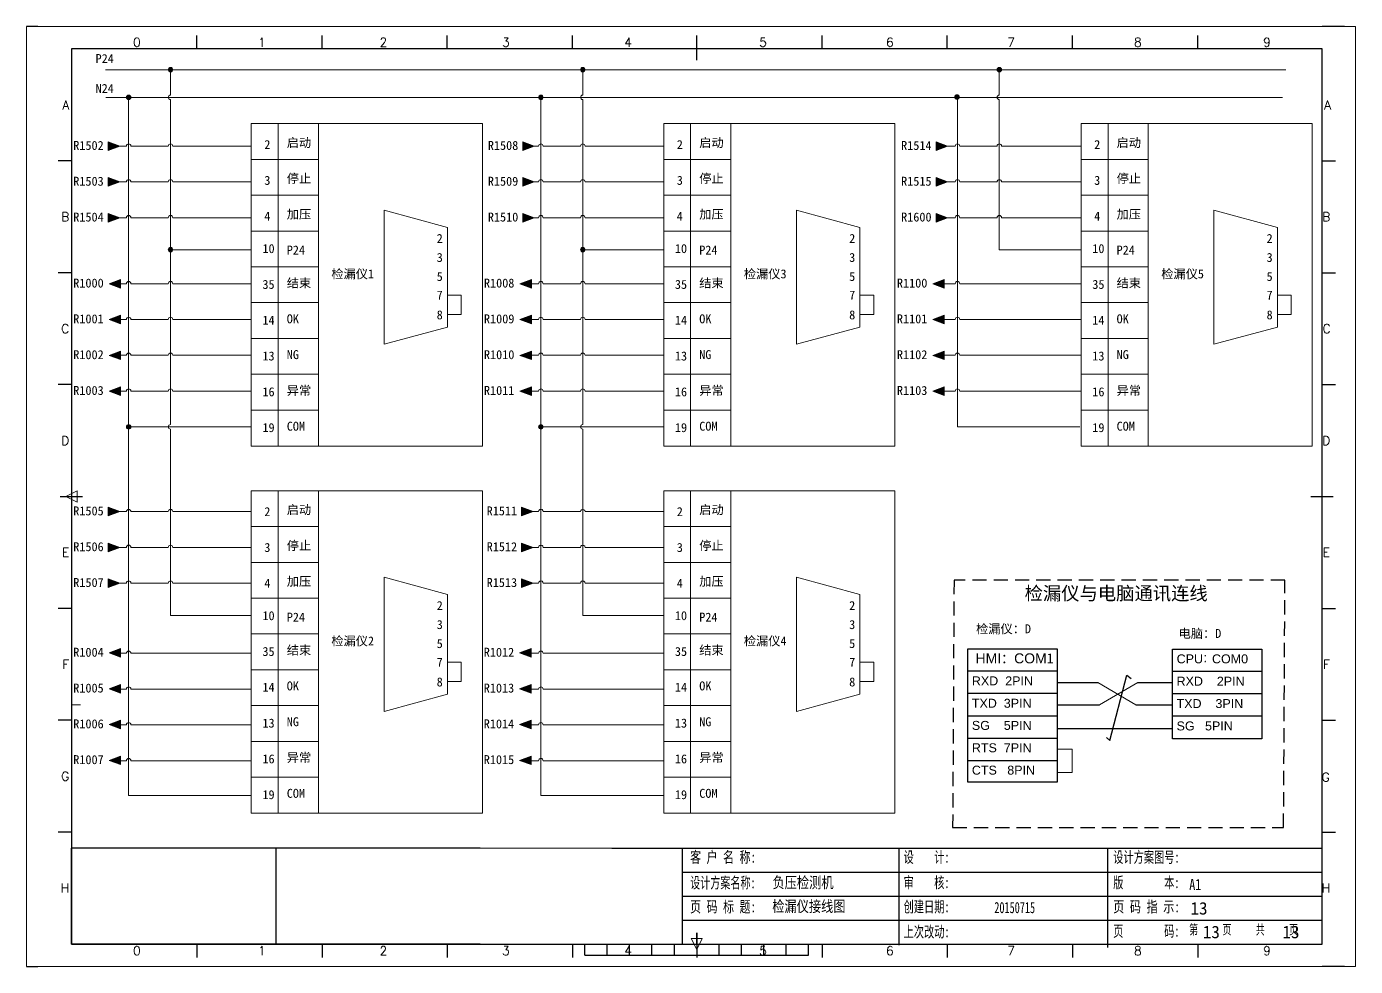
# Model space of a CAD drawing. Extents: x 2511 to 8703, y -745 to 3310.
# Drawn here: x 2801.3 to 3098.3, y -243 to -33 of the extents above; entities that cross this region are included whole.
import ezdxf
from ezdxf.enums import TextEntityAlignment as Align

# ---------------------------------------------------------------- set-up
doc = ezdxf.new("R2010")
doc.units = 0
doc.header["$MEASUREMENT"] = 0
doc.linetypes.add('HIDDEN2', pattern=[4.7625, 3.175, -1.5875])
doc.layers.add('AE_BOR', color=1, linetype='Continuous')
doc.layers.add('MISC', color=2, linetype='Continuous')
doc.styles.add('Standard0.67', font='', dxfattribs={"width": 0.67})
doc.styles.add('Standard_0.8', font='', dxfattribs={"width": 0.8})
doc.styles.add('WD', font='romans.shx', dxfattribs={"bigfont": 'gbcbig.shx'})
doc.styles.add('样式 0', font='')
doc.styles.get('Standard0.67').set_extended_font_data('FangSong_GB2312')
doc.styles.get('Standard_0.8').set_extended_font_data('FangSong_GB2312')
doc.styles.get('样式 0').set_extended_font_data('KaiTi_GB2312')

# ---------------------------------------------------------------- blocks, each defined once
blk = doc.blocks.new('gb_a2_a')
for p, q in [((584, 410), (25, 410)), ((25, 410), (25, 10)), ((584, 10), (584, 410)), ((25, 10), (584, 10))]:
    blk.add_line(p, q)
at = {"lineweight": 9, "ltscale": 0.1}
blk.add_line((25, 116.86), (29, 116.86), dxfattribs=at)
at = {"layer": 'AE_BOR', "lineweight": 30}
for p, q in [((10, 420), (4.93, 420)), ((594, 420), (584, 420)), ((4.93, 0), (10, 0)), ((594, 0), (584, 0))]:
    blk.add_line(p, q, dxfattribs=at)
at = {"layer": 'AE_BOR', "color": 1, "lineweight": 15}
for p, q in [((4.93, 420), (598.93, 420)), ((4.93, 0), (4.93, 420)), ((598.93, 420), (598.93, 0)), ((22.5, 210), (27.5, 212.5)), ((27.5, 207.5), (22.5, 210)), ((27.5, 212.5), (27.5, 207.5)), ((304.5, 7.5), (302, 12.5)), ((302, 12.5), (307, 12.5)), ((307, 12.5), (304.5, 7.5)), ((598.93, 0), (4.93, 0))]:
    blk.add_line(p, q, dxfattribs=at)
at = {"layer": 'AE_BOR'}
for p, q in [((81, 410), (81, 416)), ((137, 410), (137, 416)), ((193, 410), (193, 416)), ((249, 410), (249, 416)), ((304.5, 410), (304.5, 416)), ((360.5, 410), (360.5, 416)), ((416.5, 410), (416.5, 416)), ((472.5, 410), (472.5, 416)), ((528.5, 410), (528.5, 416)), ((25, 360), (19, 360)), ((584, 360), (590, 360)), ((25, 310), (19, 310)), ((584, 310), (590, 310)), ((25, 260), (19, 260)), ((584, 260), (590, 260)), ((25, 160), (19, 160)), ((584, 160), (590, 160)), ((25, 110), (19, 110)), ((584, 110), (590, 110)), ((25, 60), (19, 60)), ((584, 60), (590, 60)), ((81, 10), (81, 4)), ((137, 10), (137, 4)), ((193, 10), (193, 4)), ((249, 10), (249, 4)), ((304.5, 10), (304.5, 4)), ((360.5, 10), (360.5, 4)), ((416.5, 10), (416.5, 4)), ((472.5, 10), (472.5, 4)), ((528.5, 10), (528.5, 4))]:
    blk.add_line(p, q, dxfattribs=at)
at = {"layer": 'AE_BOR', "color": 2, "lineweight": 30}
for p, q in [((304.5, 405), (304.5, 415)), ((20, 210), (30, 210)), ((579, 210), (589, 210)), ((304.5, 10), (304.5, 15)), ((304.5, 15), (304.5, 5)), ((254.5, 5), (254.5, 10)), ((264.5, 5), (264.5, 10)), ((274.5, 5), (274.5, 10)), ((284.5, 5), (284.5, 10)), ((294.5, 5), (294.5, 10)), ((304.5, 10), (304.5, 5)), ((314.5, 5), (314.5, 10)), ((324.5, 5), (324.5, 10)), ((334.5, 5), (334.5, 10)), ((344.5, 5), (344.5, 10)), ((354.5, 5), (354.5, 10)), ((254.5, 5), (354.5, 5))]:
    blk.add_line(p, q, dxfattribs=at)
at = {"layer": 'AE_BOR', "style": 'WD'}
for s, p in [('0', (54.27, 411)), ('1', (110.12, 411)), ('2', (164.42, 411)), ('3', (219.22, 411)), ('4', (273.82, 411)), ('5', (334.12, 411)), ('6', (390.81, 411)), ('7', (445.01, 411)), ('8', (501.67, 411)), ('9', (559.4, 411)), ('0', (54.27, 5)), ('1', (110.12, 5)), ('2', (164.42, 5)), ('3', (219.22, 5)), ('4', (273.82, 5)), ('5', (334.12, 5)), ('6', (390.81, 5)), ('7', (445.01, 5)), ('8', (501.67, 5)), ('9', (559.4, 5))]:
    blk.add_text(s, height=4, dxfattribs=at).set_placement(p, align=Align.CENTER)
for s, p in [('A', (24, 385)), ('A', (588.05, 385)), ('B', (24, 335)), ('B', (587.67, 335)), ('C', (24, 285)), ('C', (587.86, 285)), ('D', (24, 235)), ('D', (587.67, 235)), ('E', (24, 185)), ('E', (587.48, 185)), ('F', (24, 135)), ('F', (587.48, 135)), ('F', (587.48, 135)), ('G', (24, 85)), ('G', (587.48, 84.56)), ('H', (24, 35)), ('H', (587.67, 35))]:
    blk.add_text(s, height=4, dxfattribs=at).set_placement(p, align=Align.MIDDLE_RIGHT)

msp = doc.modelspace()

# ---------------------------------------------------------------- hatches: boundary and pattern name
at = {"lineweight": 0}
h = msp.add_hatch(color=256, dxfattribs=at)
edge = h.paths.add_edge_path()
edge.add_arc((2833.5, -42.62), 0.5, 0, 360)
h = msp.add_hatch(color=256, dxfattribs=at)
edge = h.paths.add_edge_path()
edge.add_arc((2925.63, -42.62), 0.5, 0, 360)
h = msp.add_hatch(color=256, dxfattribs=at)
edge = h.paths.add_edge_path()
edge.add_arc((3018.73, -42.62), 0.5, 0, 360)
h = msp.add_hatch(color=256, dxfattribs=at)
edge = h.paths.add_edge_path()
edge.add_arc((2824.13, -48.8), 0.5, 0, 360)
h = msp.add_hatch(color=256, dxfattribs=at)
edge = h.paths.add_edge_path()
edge.add_arc((2916.27, -48.8), 0.5, 0, 360)
h = msp.add_hatch(color=256, dxfattribs=at)
edge = h.paths.add_edge_path()
edge.add_arc((3009.27, -48.73), 0.5, 0, 360)
for points in [[(2819.55, -58.73), (2819.55, -60.65), (2822.13, -59.69)], [(2912.22, -58.73), (2912.22, -60.65), (2914.8, -59.69)], [(3004.59, -58.73), (3004.59, -60.65), (3007.17, -59.69)], [(2819.55, -66.73), (2819.55, -68.65), (2822.13, -67.69)], [(2912.22, -66.73), (2912.22, -68.65), (2914.8, -67.69)], [(3004.59, -66.73), (3004.59, -68.65), (3007.17, -67.69)], [(2819.55, -74.73), (2819.55, -76.65), (2822.13, -75.69)], [(2912.22, -74.73), (2912.22, -76.65), (2914.8, -75.69)], [(3004.59, -74.73), (3004.59, -76.65), (3007.17, -75.69)], [(2822.34, -91.4), (2822.34, -89.48), (2819.76, -90.44)], [(2914.14, -91.4), (2914.14, -89.48), (2911.56, -90.44)], [(3006.43, -91.4), (3006.43, -89.48), (3003.85, -90.44)], [(2822.34, -99.4), (2822.34, -97.48), (2819.76, -98.44)], [(2914.14, -99.4), (2914.14, -97.48), (2911.56, -98.44)], [(3006.43, -99.4), (3006.43, -97.48), (3003.85, -98.44)], [(2822.34, -107.4), (2822.34, -105.48), (2819.76, -106.44)], [(2914.14, -107.4), (2914.14, -105.48), (2911.56, -106.44)], [(3006.43, -107.4), (3006.43, -105.48), (3003.85, -106.44)], [(2822.34, -115.4), (2822.34, -113.48), (2819.76, -114.44)], [(2914.14, -115.4), (2914.14, -113.48), (2911.56, -114.44)], [(3006.43, -115.4), (3006.43, -113.48), (3003.85, -114.44)], [(2819.55, -140.39), (2819.55, -142.31), (2822.13, -141.35)], [(2911.95, -140.39), (2911.95, -142.31), (2914.53, -141.35)], [(2819.55, -148.39), (2819.55, -150.31), (2822.13, -149.35)], [(2911.95, -148.39), (2911.95, -150.31), (2914.53, -149.35)], [(2819.55, -156.39), (2819.55, -158.31), (2822.13, -157.35)], [(2911.95, -156.39), (2911.95, -158.31), (2914.53, -157.35)], [(2822.34, -173.89), (2822.34, -171.98), (2819.76, -172.94)], [(2914.1, -173.89), (2914.1, -171.98), (2911.52, -172.94)], [(2822.34, -181.89), (2822.34, -179.98), (2819.76, -180.94)], [(2914.1, -181.89), (2914.1, -179.98), (2911.52, -180.94)], [(2822.34, -189.89), (2822.34, -187.98), (2819.76, -188.94)], [(2914.1, -189.89), (2914.1, -187.98), (2911.52, -188.94)], [(2822.34, -197.89), (2822.34, -195.98), (2819.76, -196.94)], [(2914.1, -197.89), (2914.1, -195.98), (2911.52, -196.94)]]:
    msp.add_hatch(color=256, dxfattribs=at).paths.add_polyline_path(points)
h = msp.add_hatch(color=256, dxfattribs=at)
edge = h.paths.add_edge_path()
edge.add_arc((2833.5, -82.84), 0.5, 0, 360)
h = msp.add_hatch(color=256, dxfattribs=at)
edge = h.paths.add_edge_path()
edge.add_arc((2925.63, -82.84), 0.5, 0, 360)
h = msp.add_hatch(color=256, dxfattribs=at)
edge = h.paths.add_edge_path()
edge.add_arc((2824.13, -122.43), 0.5, 0, 360)
h = msp.add_hatch(color=256, dxfattribs=at)
edge = h.paths.add_edge_path()
edge.add_arc((2916.27, -122.43), 0.5, 0, 360)

# ---------------------------------------------------------------- linework, layer by layer
for p, q in [((2818.96, -42.62), (3082.73, -42.62)), ((2833.5, -48.3), (2833.5, -42.62)), ((2925.63, -48.3), (2925.63, -42.62)), ((3018.73, -48.3), (3018.73, -42.62)), ((2819.05, -48.8), (2922.49, -48.8)), ((2824.13, -204.81), (2824.13, -48.8)), ((2833.5, -121.93), (2833.5, -49.3)), ((2916.27, -204.81), (2916.27, -48.8)), ((2922.49, -48.8), (3005.72, -48.8)), ((2925.63, -121.93), (2925.63, -49.3)), ((3005.03, -48.8), (3082.05, -48.8)), ((3009.37, -122.43), (3009.37, -48.8)), ((3018.73, -82.84), (3018.73, -49.3)), ((2857.55, -54.67), (2857.55, -126.74)), ((2866.55, -54.67), (2866.55, -126.74)), ((2949.74, -54.67), (2949.74, -126.74)), ((2958.74, -54.67), (2958.74, -126.74)), ((3043.03, -54.67), (3043.03, -126.74)), ((3052.03, -54.67), (3052.03, -126.74)), ((2822.13, -59.69), (2819.55, -58.73)), ((2819.55, -58.73), (2819.55, -60.65)), ((2914.8, -59.69), (2912.22, -58.73)), ((2912.22, -58.73), (2912.22, -60.65)), ((3007.17, -59.69), (3004.59, -58.73)), ((3004.59, -58.73), (3004.59, -60.65)), ((2822.13, -59.69), (2819.55, -60.65)), ((2823.63, -59.69), (2822.13, -59.69)), ((2833, -59.69), (2824.63, -59.69)), ((2851.55, -59.69), (2834, -59.69)), ((2914.8, -59.69), (2912.22, -60.65)), ((2915.77, -59.69), (2914.8, -59.69)), ((2925.13, -59.69), (2916.77, -59.69)), ((2943.65, -59.69), (2926.13, -59.69)), ((3007.17, -59.69), (3004.59, -60.65)), ((3008.87, -59.69), (3007.17, -59.69)), ((3018.23, -59.69), (3009.87, -59.69)), ((3036.91, -59.69), (3019.23, -59.69)), ((2851.55, -62.67), (2866.55, -62.67)), ((2943.74, -62.67), (2958.74, -62.67)), ((3037.03, -62.67), (3052.03, -62.67)), ((2822.13, -67.69), (2819.55, -66.73)), ((2819.55, -66.73), (2819.55, -68.65)), ((2822.13, -67.69), (2819.55, -68.65)), ((2823.63, -67.69), (2822.13, -67.69)), ((2833, -67.69), (2824.63, -67.69)), ((2851.55, -67.69), (2834, -67.69)), ((2914.8, -67.69), (2912.22, -66.73)), ((2912.22, -66.73), (2912.22, -68.65)), ((2914.8, -67.69), (2912.22, -68.65)), ((2915.77, -67.69), (2914.8, -67.69)), ((2925.13, -67.69), (2916.77, -67.69)), ((2943.65, -67.69), (2926.13, -67.69)), ((3007.17, -67.69), (3004.59, -66.73)), ((3004.59, -66.73), (3004.59, -68.65)), ((3007.17, -67.69), (3004.59, -68.65)), ((3008.87, -67.69), (3007.17, -67.69)), ((3018.23, -67.69), (3009.87, -67.69)), ((3036.91, -67.69), (3019.23, -67.69)), ((2851.55, -70.67), (2866.55, -70.67)), ((2943.74, -70.67), (2958.74, -70.67)), ((3037.03, -70.67), (3052.03, -70.67)), ((2881.21, -73.98), (2895.4, -77.85)), ((2881.21, -73.98), (2881.21, -103.98)), ((2973.4, -73.98), (2987.58, -77.85)), ((2973.4, -73.98), (2973.4, -103.98)), ((3066.69, -73.98), (3080.87, -77.85)), ((3066.69, -73.98), (3066.69, -103.98)), ((2822.13, -75.69), (2819.55, -74.73)), ((2819.55, -74.73), (2819.55, -76.65)), ((2822.13, -75.69), (2819.55, -76.65)), ((2823.63, -75.69), (2822.13, -75.69)), ((2833, -75.69), (2824.63, -75.69)), ((2851.55, -75.69), (2834, -75.69)), ((2914.8, -75.69), (2912.22, -74.73)), ((2912.22, -74.73), (2912.22, -76.65)), ((2914.8, -75.69), (2912.22, -76.65)), ((2915.77, -75.69), (2914.8, -75.69)), ((2925.13, -75.69), (2916.77, -75.69)), ((2943.65, -75.69), (2926.13, -75.69)), ((3007.17, -75.69), (3004.59, -74.73)), ((3004.59, -74.73), (3004.59, -76.65)), ((3007.17, -75.69), (3004.59, -76.65)), ((3008.87, -75.69), (3007.17, -75.69)), ((3018.23, -75.69), (3009.87, -75.69)), ((3036.91, -75.69), (3019.23, -75.69)), ((2851.55, -78.67), (2866.55, -78.67)), ((2895.4, -77.85), (2895.4, -100.12)), ((2943.74, -78.67), (2958.74, -78.67)), ((2987.58, -77.85), (2987.58, -100.12)), ((3037.03, -78.67), (3052.03, -78.67)), ((3080.87, -77.85), (3080.87, -100.12)), ((2851.55, -82.84), (2833.5, -82.84)), ((2943.75, -82.84), (2925.63, -82.84)), ((3036.85, -82.84), (3018.73, -82.84)), ((2851.55, -86.67), (2866.55, -86.67)), ((2943.74, -86.67), (2958.74, -86.67)), ((3037.03, -86.67), (3052.03, -86.67)), ((2819.76, -90.44), (2822.34, -89.48)), ((2819.76, -90.44), (2822.34, -91.4)), ((2823.63, -90.44), (2819.87, -90.44)), ((2822.34, -91.4), (2822.34, -89.48)), ((2833, -90.44), (2824.63, -90.44)), ((2851.55, -90.43), (2834, -90.44)), ((2911.56, -90.44), (2914.14, -89.48)), ((2911.56, -90.44), (2914.14, -91.4)), ((2915.77, -90.43), (2914.1, -90.43)), ((2914.14, -91.4), (2914.14, -89.48)), ((2925.13, -90.43), (2916.77, -90.43)), ((2943.64, -90.43), (2926.13, -90.43)), ((3003.85, -90.44), (3006.43, -89.48)), ((3003.85, -90.44), (3006.43, -91.4)), ((3008.87, -90.43), (3006.41, -90.43)), ((3006.43, -91.4), (3006.43, -89.48)), ((3036.92, -90.43), (3009.87, -90.43)), ((2851.55, -94.67), (2866.55, -94.67)), ((2895.33, -92.96), (2898.48, -92.96)), ((2898.48, -92.96), (2898.48, -97.29)), ((2943.74, -94.67), (2958.74, -94.67)), ((2987.52, -92.96), (2990.67, -92.96)), ((2990.67, -92.96), (2990.67, -97.29)), ((3037.03, -94.67), (3052.03, -94.67)), ((3080.81, -92.96), (3083.96, -92.96)), ((3083.96, -92.96), (3083.96, -97.29)), ((2819.76, -98.44), (2822.34, -97.48)), ((2822.34, -99.4), (2822.34, -97.48)), ((2898.48, -97.29), (2895.42, -97.29)), ((2911.56, -98.44), (2914.14, -97.48)), ((2914.14, -99.4), (2914.14, -97.48)), ((2990.67, -97.29), (2987.61, -97.29)), ((3003.85, -98.44), (3006.43, -97.48)), ((3006.43, -99.4), (3006.43, -97.48)), ((3083.96, -97.29), (3080.9, -97.29)), ((2819.76, -98.44), (2822.34, -99.4)), ((2823.63, -98.44), (2822.13, -98.44)), ((2833, -98.44), (2824.63, -98.44)), ((2851.55, -98.43), (2834, -98.44)), ((2881.21, -103.98), (2895.4, -100.12)), ((2911.56, -98.44), (2914.14, -99.4)), ((2915.77, -98.43), (2914.16, -98.43)), ((2925.13, -98.43), (2916.77, -98.43)), ((2943.64, -98.43), (2926.13, -98.43)), ((2973.4, -103.98), (2987.58, -100.12)), ((3003.85, -98.44), (3006.43, -99.4)), ((3008.87, -98.43), (3006.39, -98.43)), ((3036.92, -98.43), (3009.87, -98.43)), ((3066.69, -103.98), (3080.87, -100.12)), ((2851.55, -102.67), (2866.55, -102.67)), ((2943.74, -102.67), (2958.74, -102.67)), ((3037.03, -102.67), (3052.03, -102.67)), ((2819.76, -106.44), (2822.34, -105.48)), ((2819.76, -106.44), (2822.34, -107.4)), ((2823.63, -106.43), (2822.15, -106.43)), ((2822.34, -107.4), (2822.34, -105.48)), ((2833, -106.43), (2824.63, -106.43)), ((2851.55, -106.43), (2834, -106.43)), ((2911.56, -106.44), (2914.14, -105.48)), ((2911.56, -106.44), (2914.14, -107.4)), ((2915.77, -106.43), (2914.01, -106.43)), ((2914.14, -107.4), (2914.14, -105.48)), ((2925.13, -106.43), (2916.77, -106.43)), ((2943.64, -106.43), (2926.13, -106.43)), ((3003.85, -106.44), (3006.43, -105.48)), ((3003.85, -106.44), (3006.43, -107.4)), ((3006.43, -107.4), (3006.43, -105.48)), ((3008.87, -106.43), (3006.47, -106.43)), ((3036.92, -106.43), (3009.87, -106.43)), ((2851.55, -110.67), (2866.55, -110.67)), ((2943.74, -110.67), (2958.74, -110.67)), ((3037.03, -110.67), (3052.03, -110.67)), ((2819.76, -114.44), (2822.34, -113.48)), ((2819.76, -114.44), (2822.34, -115.4)), ((2823.63, -114.43), (2822.15, -114.43)), ((2822.34, -115.4), (2822.34, -113.48)), ((2833, -114.43), (2824.63, -114.43)), ((2851.55, -114.43), (2834, -114.43)), ((2911.56, -114.44), (2914.14, -113.48)), ((2911.56, -114.44), (2914.14, -115.4)), ((2915.77, -114.43), (2914.11, -114.43)), ((2914.14, -115.4), (2914.14, -113.48)), ((2925.13, -114.43), (2916.77, -114.43)), ((2943.64, -114.43), (2926.13, -114.43)), ((3003.85, -114.44), (3006.43, -113.48)), ((3003.85, -114.44), (3006.43, -115.4)), ((3006.43, -115.4), (3006.43, -113.48)), ((3008.87, -114.43), (3006.56, -114.43)), ((3036.92, -114.43), (3009.87, -114.43)), ((2851.55, -118.67), (2866.55, -118.67)), ((2943.74, -118.67), (2958.74, -118.67)), ((3037.03, -118.67), (3052.03, -118.67)), ((2851.52, -122.43), (2824.13, -122.43)), ((2833.5, -164.6), (2833.5, -122.93)), ((2925.13, -122.43), (2916.27, -122.43)), ((2943.65, -122.43), (2925.13, -122.43)), ((2925.63, -164.6), (2925.63, -122.93)), ((3036.75, -122.43), (3009.37, -122.43)), ((2857.55, -136.7), (2857.55, -208.77)), ((2866.55, -136.7), (2866.55, -208.77)), ((2949.74, -136.7), (2949.74, -208.77)), ((2958.74, -136.7), (2958.74, -208.77)), ((2822.13, -141.35), (2819.55, -140.39)), ((2819.55, -140.39), (2819.55, -142.31)), ((2822.13, -141.35), (2819.55, -142.31)), ((2823.63, -141.37), (2821.93, -141.37)), ((2833, -141.37), (2824.63, -141.37)), ((2851.57, -141.37), (2834, -141.37)), ((2914.53, -141.35), (2911.95, -140.39)), ((2911.95, -140.39), (2911.95, -142.31)), ((2914.53, -141.35), (2911.95, -142.31)), ((2915.77, -141.35), (2914.02, -141.35)), ((2925.13, -141.36), (2916.77, -141.36)), ((2943.66, -141.37), (2926.13, -141.36)), ((2851.55, -144.7), (2866.55, -144.7)), ((2943.74, -144.7), (2958.74, -144.7)), ((2822.13, -149.35), (2819.55, -148.39)), ((2819.55, -148.39), (2819.55, -150.31)), ((2914.53, -149.35), (2911.95, -148.39)), ((2911.95, -148.39), (2911.95, -150.31)), ((2822.13, -149.35), (2819.55, -150.31)), ((2823.63, -149.35), (2822.13, -149.35)), ((2833, -149.36), (2824.63, -149.35)), ((2851.57, -149.37), (2834, -149.36)), ((2914.53, -149.35), (2911.95, -150.31)), ((2915.77, -149.35), (2914.02, -149.35)), ((2925.13, -149.36), (2916.77, -149.36)), ((2943.66, -149.37), (2926.13, -149.36)), ((2851.55, -152.7), (2866.55, -152.7)), ((2943.74, -152.7), (2958.74, -152.7)), ((2822.13, -157.35), (2819.55, -156.39)), ((2819.55, -156.39), (2819.55, -158.31)), ((2822.13, -157.35), (2819.55, -158.31)), ((2823.63, -157.35), (2822.13, -157.35)), ((2833, -157.36), (2824.63, -157.35)), ((2851.57, -157.37), (2834, -157.36)), ((2881.21, -156.01), (2895.4, -159.87)), ((2881.21, -156.01), (2881.21, -186.01)), ((2914.53, -157.35), (2911.95, -156.39)), ((2911.95, -156.39), (2911.95, -158.31)), ((2914.53, -157.35), (2911.95, -158.31)), ((2915.77, -157.35), (2914.02, -157.35)), ((2925.13, -157.36), (2916.77, -157.36)), ((2943.66, -157.37), (2926.13, -157.36)), ((2973.4, -156.01), (2987.58, -159.87)), ((2973.4, -156.01), (2973.4, -186.01)), ((2895.4, -159.87), (2895.4, -182.14)), ((2987.58, -159.87), (2987.58, -182.14)), ((2851.55, -160.7), (2866.55, -160.7)), ((2943.74, -160.7), (2958.74, -160.7)), ((2851.61, -164.6), (2833.5, -164.6)), ((2943.74, -164.6), (2925.63, -164.6)), ((2851.55, -168.7), (2866.55, -168.7)), ((2943.74, -168.7), (2958.74, -168.7)), ((2819.76, -172.94), (2822.34, -171.98)), ((2822.34, -173.89), (2822.34, -171.98)), ((2911.52, -172.94), (2914.1, -171.98)), ((2914.1, -173.89), (2914.1, -171.98)), ((2819.76, -172.94), (2822.34, -173.89)), ((2823.63, -173.01), (2822.38, -173.01)), ((2851.47, -173.01), (2824.63, -173.01)), ((2895.33, -174.99), (2898.48, -174.99)), ((2898.48, -174.99), (2898.48, -179.32)), ((2911.52, -172.94), (2914.1, -173.89)), ((2915.77, -173.01), (2914.1, -173.01)), ((2943.74, -173.01), (2916.77, -173.01)), ((2987.52, -174.99), (2990.67, -174.99)), ((2990.67, -174.99), (2990.67, -179.32)), ((2851.55, -176.7), (2866.55, -176.7)), ((2943.74, -176.7), (2958.74, -176.7)), ((2819.76, -180.94), (2822.34, -179.98)), ((2819.76, -180.94), (2822.34, -181.89)), ((2823.63, -181.01), (2822.33, -181.01)), ((2822.34, -181.89), (2822.34, -179.98)), ((2851.47, -181.01), (2824.63, -181.01)), ((2898.48, -179.32), (2895.42, -179.32)), ((2911.52, -180.94), (2914.1, -179.98)), ((2911.52, -180.94), (2914.1, -181.89)), ((2914.1, -181.89), (2914.1, -179.98)), ((2915.77, -181.01), (2914.1, -181.01)), ((2943.74, -181.01), (2916.77, -181.01)), ((2990.67, -179.32), (2987.61, -179.32)), ((3040.76, -179.53), (3049.22, -184.53)), ((3041.1, -184.53), (3049.67, -179.53)), ((2881.21, -186.01), (2895.4, -182.14)), ((2973.4, -186.01), (2987.58, -182.14)), ((2851.55, -184.7), (2866.55, -184.7)), ((2943.74, -184.7), (2958.74, -184.7)), ((2819.76, -188.94), (2822.34, -187.98)), ((2819.76, -188.94), (2822.34, -189.89)), ((2822.34, -189.89), (2822.34, -187.98)), ((2823.63, -189.01), (2822.38, -189.01)), ((2851.47, -189.01), (2824.63, -189.01)), ((2911.52, -188.94), (2914.1, -187.98)), ((2911.52, -188.94), (2914.1, -189.89)), ((2914.1, -189.89), (2914.1, -187.98)), ((2915.77, -189.01), (2914.12, -189.01)), ((2943.74, -189.01), (2916.77, -189.01)), ((2851.55, -192.7), (2866.55, -192.7)), ((2943.74, -192.7), (2958.74, -192.7)), ((2819.76, -196.94), (2822.34, -195.98)), ((2822.34, -197.89), (2822.34, -195.98)), ((2911.52, -196.94), (2914.1, -195.98)), ((2914.1, -197.89), (2914.1, -195.98)), ((3031.68, -201.78), (3031.68, -194.59)), ((3031.68, -194.59), (3031.68, -199.57)), ((3031.69, -194.45), (3035.03, -194.45)), ((3035.03, -194.45), (3035.03, -199.62)), ((2819.76, -196.94), (2822.34, -197.89)), ((2823.63, -197.01), (2822.28, -197.01)), ((2851.47, -197.01), (2824.63, -197.01)), ((2911.52, -196.94), (2914.1, -197.89)), ((2915.77, -197.01), (2914.09, -197.01)), ((2943.74, -197.01), (2916.77, -197.01)), ((2851.55, -200.7), (2866.55, -200.7)), ((2943.74, -200.7), (2958.74, -200.7)), ((3031.68, -199.57), (3031.68, -199.57)), ((3035.03, -199.62), (3031.69, -199.62)), ((2851.59, -204.81), (2824.13, -204.81)), ((2943.73, -204.81), (2916.27, -204.81))]:
    msp.add_line(p, q, dxfattribs=at)
for p, q in [((3011.68, -172.03), (3031.68, -172.03)), ((3011.68, -201.78), (3011.68, -172.03)), ((3031.68, -172.03), (3031.68, -201.78)), ((3057.43, -192.1), (3057.43, -172.1)), ((3057.43, -172.1), (3077.43, -172.1)), ((3077.43, -172.1), (3077.43, -192.1)), ((3031.68, -177.03), (3011.68, -177.03)), ((3043.41, -192.52), (3047.2, -177.94)), ((3047.2, -177.94), (3048.21, -178.65)), ((3077.43, -177.1), (3057.43, -177.1)), ((3031.68, -179.53), (3040.76, -179.53)), ((3049.67, -179.53), (3057.43, -179.53)), ((3031.68, -182.03), (3011.68, -182.03)), ((3077.43, -182.1), (3057.43, -182.1)), ((3031.68, -187.03), (3011.68, -187.03)), ((3031.68, -184.53), (3041.1, -184.53)), ((3049.22, -184.53), (3057.43, -184.53)), ((3077.43, -187.1), (3057.43, -187.1)), ((3031.68, -189.85), (3057.43, -189.85)), ((3031.68, -192.03), (3011.68, -192.03)), ((3042.71, -191.81), (3043.41, -192.52)), ((3077.43, -192.1), (3057.43, -192.1)), ((3031.68, -197.03), (3011.68, -197.03)), ((3031.68, -201.78), (3011.68, -201.78)), ((2947.82, -221.9), (2992.07, -221.9)), ((2992.07, -221.9), (3060.85, -221.9)), ((3060.85, -221.9), (3090.85, -221.9)), ((2947.82, -227.26), (2992.07, -227.26)), ((2992.07, -227.26), (3060.85, -227.26)), ((3060.85, -227.26), (3090.85, -227.26)), ((2947.82, -232.62), (2992.07, -232.62)), ((2992.07, -232.62), (3060.85, -232.62)), ((2932.12, -237.98), (2992.07, -237.98)), ((2932.12, -237.98), (2992.07, -237.98)), ((2992.07, -237.98), (3060.85, -237.98))]:
    msp.add_line(p, q)
at = {"color": 0, "ltscale": 2}
for p, q in [((2811.35, -237.98), (2811.35, -216.54)), ((2902.66, -216.54), (2811.35, -216.54)), ((2932.12, -216.54), (3090.85, -216.54)), ((2947.82, -216.54), (2947.82, -237.98)), ((2996.38, -238.25), (2996.38, -216.54)), ((3042.96, -238.74), (3042.96, -216.54)), ((3090.85, -237.98), (3090.85, -216.54)), ((3060.85, -232.62), (3090.85, -232.62)), ((2902.66, -237.98), (2811.35, -237.98)), ((3060.85, -237.98), (3090.85, -237.98))]:
    msp.add_line(p, q, dxfattribs=at)
at = {"color": 0}
msp.add_line((2857, -216.54), (2857, -237.98), dxfattribs=at)
at = {"lineweight": 9, "ltscale": 0.1}
for p, q in [((2902.66, -216.54), (2932.12, -216.54)), ((2902.66, -237.98), (2932.12, -237.98)), ((2930.76, -237.98), (2930.76, -237.98)), ((2930.76, -237.98), (2930.76, -237.98))]:
    msp.add_line(p, q, dxfattribs=at)
at = {"lineweight": 0}
for points in [[(2851.55, -54.67), (2903.18, -54.67), (2903.18, -126.74), (2851.55, -126.74)], [(2943.74, -54.67), (2995.37, -54.67), (2995.37, -126.74), (2943.74, -126.74)], [(3037.03, -54.67), (3088.66, -54.67), (3088.66, -126.74), (3037.03, -126.74)], [(2851.55, -136.7), (2903.18, -136.7), (2903.18, -208.77), (2851.55, -208.77)], [(2943.74, -136.7), (2995.37, -136.7), (2995.37, -208.77), (2943.74, -208.77)]]:
    msp.add_lwpolyline(points, close=True, dxfattribs=at)
at = {"linetype": 'HIDDEN2', "lineweight": -2}
msp.add_lwpolyline([(3008.6, -156.66), (3008.3, -211.98), (3082.26, -211.98), (3082.56, -156.66)], close=True, dxfattribs=at)
at = {"lineweight": 0}
for centre in [(2833.5, -42.62), (2925.63, -42.62), (3018.73, -42.62), (2824.13, -48.8), (2916.27, -48.8), (3009.27, -48.73), (2833.5, -82.84), (2925.63, -82.84), (2824.13, -122.43), (2916.27, -122.43)]:
    msp.add_circle(centre, 0.5, dxfattribs=at)
for centre, start, end in [((2833.5, -48.8), 90, 270), ((2925.63, -48.8), 90, 270), ((3018.73, -48.8), 90, 270), ((2824.13, -59.69), 0, 180), ((2833.5, -59.69), 360, 180), ((2916.27, -59.69), 0, 180), ((2925.63, -59.69), 0, 180), ((3009.37, -59.69), 0, 180), ((3018.73, -59.69), 0, 180), ((2824.13, -67.69), 0, 180), ((2833.5, -67.69), 360, 180), ((2916.27, -67.69), 0, 180), ((2925.63, -67.69), 0, 180), ((3009.37, -67.69), 0, 180), ((3018.73, -67.69), 0, 180), ((2824.13, -75.69), 0, 180), ((2833.5, -75.69), 360, 180), ((2916.27, -75.69), 0, 180), ((2925.63, -75.69), 0, 180), ((3009.37, -75.69), 0, 180), ((3018.73, -75.69), 360, 180), ((2824.13, -90.44), 0.0169, 180.0169), ((2833.5, -90.44), 0.0169, 180.0169), ((2916.27, -90.43), 0, 180), ((2925.63, -90.43), 0, 180), ((3009.37, -90.43), 360, 180), ((2824.13, -98.44), 0.0169, 180.0169), ((2833.5, -98.44), 0.0169, 180.0169), ((2916.27, -98.43), 0, 180), ((2925.63, -98.43), 0, 180), ((3009.37, -98.43), 0, 180), ((2824.13, -106.43), 360, 180), ((2833.5, -106.43), 360, 180), ((2916.27, -106.43), 0, 180), ((2925.63, -106.43), 0, 180), ((3009.37, -106.43), 0, 180), ((2824.13, -114.43), 0, 180), ((2833.5, -114.43), 0, 180), ((2916.27, -114.43), 0, 180), ((2925.63, -114.43), 360, 180), ((3009.37, -114.43), 0, 180), ((2833.5, -122.43), 90, 270), ((2925.63, -122.43), 90, 270), ((2824.13, -141.37), 0, 180), ((2833.5, -141.37), 360, 180), ((2916.27, -141.35), 359.965, 179.965), ((2925.63, -141.36), 359.965, 179.965), ((2824.13, -149.35), 359.9648, 179.9648), ((2833.5, -149.36), 359.9648, 179.9648), ((2916.27, -149.35), 359.965, 179.965), ((2925.63, -149.36), 359.965, 179.965), ((2824.13, -157.35), 359.9648, 179.9648), ((2833.5, -157.36), 359.9648, 179.9648), ((2916.27, -157.35), 359.965, 179.965), ((2925.63, -157.36), 359.965, 179.965), ((2824.13, -173.01), 0, 180), ((2916.27, -173.01), 0, 180), ((2824.13, -181.01), 0, 180), ((2916.27, -181.01), 360, 180), ((2824.13, -189.01), 0, 180), ((2916.27, -189.01), 0, 180), ((2824.13, -197.01), 0, 180), ((2916.27, -197.01), 0, 180)]:
    msp.add_arc(centre, 0.5, start, end, dxfattribs=at)

# ---------------------------------------------------------------- block references
at = {"xscale": 0.5, "yscale": 0.5, "zscale": 0.5}
msp.add_blockref('gb_a2_a', (2798.85, -242.98), dxfattribs=at)

# ---------------------------------------------------------------- texts
at = {"lineweight": 0, "char_height": 2, "attachment_point": 1}
for s, insert, width in [('{\\fSimSun|b0|i0|c134|p2;P24}', (2816.74, -39.13), 3.3579), ('{\\fSimSun|b0|i0|c134|p2;N24}', (2816.74, -45.8), 3.3579), ('{\\fSimSun|b0|i0|c134|p2;R1502}', (2811.75, -58.54), 3.3579), ('{\\fSimSun|b0|i0|c134|p2;2}', (2854.45, -58.34), 3.3579), ('{\\fSimSun|b0|i0|c134|p2;启动}', (2859.47, -57.91), 6.4202), ('{\\fSimSun|b0|i0|c134|p2;R1508}', (2904.41, -58.54), 3.3579), ('{\\fSimSun|b0|i0|c134|p2;2}', (2946.64, -58.34), 3.3579), ('{\\fSimSun|b0|i0|c134|p2;启动}', (2951.66, -57.91), 6.4202), ('{\\fSimSun|b0|i0|c134|p2;R1514}', (2996.78, -58.54), 3.3579), ('{\\fSimSun|b0|i0|c134|p2;2}', (3039.93, -58.34), 3.3579), ('{\\fSimSun|b0|i0|c134|p2;启动}', (3044.94, -57.91), 6.4202), ('{\\fSimSun|b0|i0|c134|p2;R1503}', (2811.75, -66.54), 3.3579), ('{\\fSimSun|b0|i0|c134|p2;3}', (2854.45, -66.34), 3.3579), ('{\\fSimSun|b0|i0|c134|p2;停止}', (2859.47, -65.91), 6.4202), ('{\\fSimSun|b0|i0|c134|p2;R1509}', (2904.41, -66.54), 3.3579), ('{\\fSimSun|b0|i0|c134|p2;3}', (2946.64, -66.34), 3.3579), ('{\\fSimSun|b0|i0|c134|p2;停止}', (2951.66, -65.91), 6.4202), ('{\\fSimSun|b0|i0|c134|p2;R1515}', (2996.78, -66.54), 3.3579), ('{\\fSimSun|b0|i0|c134|p2;3}', (3039.93, -66.34), 3.3579), ('{\\fSimSun|b0|i0|c134|p2;停止}', (3044.94, -65.91), 6.4202), ('{\\fSimSun|b0|i0|c134|p2;加压}', (2859.47, -73.91), 6.4202), ('{\\fSimSun|b0|i0|c134|p2;加压}', (2951.66, -73.91), 6.4202), ('{\\fSimSun|b0|i0|c134|p2;加压}', (3044.94, -73.91), 6.4202), ('{\\fSimSun|b0|i0|c134|p2;R1504}', (2811.75, -74.54), 3.3579), ('{\\fSimSun|b0|i0|c134|p2;4}', (2854.45, -74.34), 3.3579), ('{\\fSimSun|b0|i0|c134|p2;R1510}', (2904.41, -74.54), 3.3579), ('{\\fSimSun|b0|i0|c134|p2;4}', (2946.64, -74.34), 3.3579), ('{\\fSimSun|b0|i0|c134|p2;R1600}', (2996.78, -74.54), 3.3579), ('{\\fSimSun|b0|i0|c134|p2;4}', (3039.93, -74.34), 3.3579), ('{\\fSimSun|b0|i0|c134|p2;2}', (2892.98, -79.32), 1.8205), ('{\\fSimSun|b0|i0|c134|p2;2}', (2985.17, -79.32), 1.8205), ('{\\fSimSun|b0|i0|c134|p2;2}', (3078.46, -79.32), 1.8205), ('{\\fSimSun|b0|i0|c134|p2;10}', (2854.03, -81.59), 3.3579), ('{\\fSimSun|b0|i0|c134|p2;P24}', (2859.47, -81.91), 6.4202), ('{\\fSimSun|b0|i0|c134|p2;10}', (2946.22, -81.59), 3.3579), ('{\\fSimSun|b0|i0|c134|p2;P24}', (2951.66, -81.91), 6.4202), ('{\\fSimSun|b0|i0|c134|p2;10}', (3039.51, -81.59), 3.3579), ('{\\fSimSun|b0|i0|c134|p2;P24}', (3044.94, -81.91), 6.4202), ('{\\fSimSun|b0|i0|c134|p2;3}', (2892.98, -83.57), 1.8205), ('{\\fSimSun|b0|i0|c134|p2;3}', (2985.17, -83.57), 1.8205), ('{\\fSimSun|b0|i0|c134|p2;3}', (3078.46, -83.57), 1.8205), ('{\\fSimSun|b0|i0|c134|p2;结束}', (2859.47, -89.28), 6.4202), ('{\\fSimSun|b0|i0|c134|p2;检漏仪1}', (2869.44, -87.24), 22.2504), ('{\\fSimSun|b0|i0|c134|p2;5}', (2892.98, -87.82), 1.8205), ('{\\fSimSun|b0|i0|c134|p2;结束}', (2951.66, -89.28), 6.4202), ('{\\fSimSun|b0|i0|c134|p2;检漏仪3}', (2961.63, -87.24), 22.2504), ('{\\fSimSun|b0|i0|c134|p2;5}', (2985.17, -87.82), 1.8205), ('{\\fSimSun|b0|i0|c134|p2;结束}', (3044.94, -89.28), 6.4202), ('{\\fSimSun|b0|i0|c134|p2;检漏仪5}', (3054.92, -87.24), 22.2504), ('{\\fSimSun|b0|i0|c134|p2;5}', (3078.46, -87.82), 1.8205), ('{\\fSimSun|b0|i0|c134|p2;R1000}', (2811.75, -89.29), 3.3579), ('{\\fSimSun|b0|i0|c134|p2;35}', (2854.03, -89.59), 3.3579), ('{\\fSimSun|b0|i0|c134|p2;7}', (2892.98, -91.98), 1.8205), ('{\\fSimSun|b0|i0|c134|p2;R1008}', (2903.54, -89.29), 3.3579), ('{\\fSimSun|b0|i0|c134|p2;35}', (2946.22, -89.59), 3.3579), ('{\\fSimSun|b0|i0|c134|p2;7}', (2985.17, -91.98), 1.8205), ('{\\fSimSun|b0|i0|c134|p2;R1100}', (2995.84, -89.29), 3.3579), ('{\\fSimSun|b0|i0|c134|p2;35}', (3039.51, -89.59), 3.3579), ('{\\fSimSun|b0|i0|c134|p2;7}', (3078.46, -91.98), 1.8205), ('{\\fSimSun|b0|i0|c134|p2;R1001}', (2811.75, -97.29), 3.3579), ('{\\fSimSun|b0|i0|c134|p2;14}', (2854.03, -97.59), 3.3579), ('{\\fSimSun|b0|i0|c134|p2;OK}', (2859.47, -97.28), 6.4202), ('{\\fSimSun|b0|i0|c134|p2;8}', (2892.98, -96.4), 1.8205), ('{\\fSimSun|b0|i0|c134|p2;R1009}', (2903.54, -97.29), 3.3579), ('{\\fSimSun|b0|i0|c134|p2;14}', (2946.22, -97.59), 3.3579), ('{\\fSimSun|b0|i0|c134|p2;OK}', (2951.66, -97.28), 6.4202), ('{\\fSimSun|b0|i0|c134|p2;8}', (2985.17, -96.4), 1.8205), ('{\\fSimSun|b0|i0|c134|p2;R1101}', (2995.84, -97.29), 3.3579), ('{\\fSimSun|b0|i0|c134|p2;14}', (3039.51, -97.59), 3.3579), ('{\\fSimSun|b0|i0|c134|p2;OK}', (3044.94, -97.28), 6.4202), ('{\\fSimSun|b0|i0|c134|p2;8}', (3078.46, -96.4), 1.8205), ('{\\fSimSun|b0|i0|c134|p2;R1002}', (2811.75, -105.29), 3.3579), ('{\\fSimSun|b0|i0|c134|p2;13}', (2854.03, -105.59), 3.3579), ('{\\fSimSun|b0|i0|c134|p2;NG}', (2859.47, -105.28), 6.4202), ('{\\fSimSun|b0|i0|c134|p2;R1010}', (2903.54, -105.29), 3.3579), ('{\\fSimSun|b0|i0|c134|p2;13}', (2946.22, -105.59), 3.3579), ('{\\fSimSun|b0|i0|c134|p2;NG}', (2951.66, -105.28), 6.4202), ('{\\fSimSun|b0|i0|c134|p2;R1102}', (2995.84, -105.29), 3.3579), ('{\\fSimSun|b0|i0|c134|p2;13}', (3039.51, -105.59), 3.3579), ('{\\fSimSun|b0|i0|c134|p2;NG}', (3044.94, -105.28), 6.4202), ('{\\fSimSun|b0|i0|c134|p2;R1003}', (2811.75, -113.29), 3.3579), ('{\\fSimSun|b0|i0|c134|p2;16}', (2854.03, -113.59), 3.3579), ('{\\fSimSun|b0|i0|c134|p2;异常}', (2859.47, -113.28), 6.4202), ('{\\fSimSun|b0|i0|c134|p2;R1011}', (2903.54, -113.29), 3.3579), ('{\\fSimSun|b0|i0|c134|p2;16}', (2946.22, -113.59), 3.3579), ('{\\fSimSun|b0|i0|c134|p2;异常}', (2951.66, -113.28), 6.4202), ('{\\fSimSun|b0|i0|c134|p2;R1103}', (2995.84, -113.29), 3.3579), ('{\\fSimSun|b0|i0|c134|p2;16}', (3039.51, -113.59), 3.3579), ('{\\fSimSun|b0|i0|c134|p2;异常}', (3044.94, -113.28), 6.4202), ('{\\fSimSun|b0|i0|c134|p2;19}', (2854.03, -121.59), 3.3579), ('{\\fSimSun|b0|i0|c134|p2;COM}', (2859.47, -121.28), 6.4202), ('{\\fSimSun|b0|i0|c134|p2;19}', (2946.22, -121.59), 3.3579), ('{\\fSimSun|b0|i0|c134|p2;COM}', (2951.66, -121.28), 6.4202), ('{\\fSimSun|b0|i0|c134|p2;19}', (3039.51, -121.59), 3.3579), ('{\\fSimSun|b0|i0|c134|p2;COM}', (3044.94, -121.28), 6.4202), ('{\\fSimSun|b0|i0|c134|p2;R1505}', (2811.75, -140.2), 3.3579), ('{\\fSimSun|b0|i0|c134|p2;2}', (2854.45, -140.37), 3.3579), ('{\\fSimSun|b0|i0|c134|p2;启动}', (2859.47, -139.94), 6.4202), ('{\\fSimSun|b0|i0|c134|p2;R1511}', (2904.15, -140.2), 3.3579), ('{\\fSimSun|b0|i0|c134|p2;2}', (2946.64, -140.37), 3.3579), ('{\\fSimSun|b0|i0|c134|p2;启动}', (2951.66, -139.94), 6.4202), ('{\\fSimSun|b0|i0|c134|p2;R1506}', (2811.75, -148.2), 3.3579), ('{\\fSimSun|b0|i0|c134|p2;3}', (2854.45, -148.37), 3.3579), ('{\\fSimSun|b0|i0|c134|p2;停止}', (2859.47, -147.94), 6.4202), ('{\\fSimSun|b0|i0|c134|p2;R1512}', (2904.15, -148.2), 3.3579), ('{\\fSimSun|b0|i0|c134|p2;3}', (2946.64, -148.37), 3.3579), ('{\\fSimSun|b0|i0|c134|p2;停止}', (2951.66, -147.94), 6.4202), ('{\\fSimSun|b0|i0|c134|p2;R1507}', (2811.75, -156.2), 3.3579), ('{\\fSimSun|b0|i0|c134|p2;4}', (2854.45, -156.37), 3.3579), ('{\\fSimSun|b0|i0|c134|p2;加压}', (2859.47, -155.94), 6.4202), ('{\\fSimSun|b0|i0|c134|p2;R1513}', (2904.15, -156.2), 3.3579), ('{\\fSimSun|b0|i0|c134|p2;4}', (2946.64, -156.37), 3.3579), ('{\\fSimSun|b0|i0|c134|p2;加压}', (2951.66, -155.94), 6.4202), ('{\\fSimSun|b0|i0|c134|p2;2}', (2892.98, -161.35), 1.8205), ('{\\fSimSun|b0|i0|c134|p2;2}', (2985.17, -161.35), 1.8205), ('{\\fSimSun|b0|i0|c134|p2;10}', (2854.03, -163.61), 3.3579), ('{\\fSimSun|b0|i0|c134|p2;P24}', (2859.47, -163.94), 6.4202), ('{\\fSimSun|b0|i0|c134|p2;3}', (2892.98, -165.6), 1.8205), ('{\\fSimSun|b0|i0|c134|p2;10}', (2946.22, -163.61), 3.3579), ('{\\fSimSun|b0|i0|c134|p2;P24}', (2951.66, -163.94), 6.4202), ('{\\fSimSun|b0|i0|c134|p2;3}', (2985.17, -165.6), 1.8205), ('{\\fSimSun|b0|i0|c134|p2;检漏仪2}', (2869.44, -169.26), 22.2504), ('{\\fSimSun|b0|i0|c134|p2;检漏仪4}', (2961.63, -169.26), 22.2504), ('{\\fSimSun|b0|i0|c134|p2;R1004}', (2811.75, -171.78), 3.3579), ('{\\fSimSun|b0|i0|c134|p2;35}', (2854.03, -171.61), 3.3579), ('{\\fSimSun|b0|i0|c134|p2;结束}', (2859.47, -171.31), 6.4202), ('{\\fSimSun|b0|i0|c134|p2;5}', (2892.98, -169.84), 1.8205), ('{\\fSimSun|b0|i0|c134|p2;R1012}', (2903.5, -171.78), 3.3579), ('{\\fSimSun|b0|i0|c134|p2;35}', (2946.22, -171.61), 3.3579), ('{\\fSimSun|b0|i0|c134|p2;结束}', (2951.66, -171.31), 6.4202), ('{\\fSimSun|b0|i0|c134|p2;5}', (2985.17, -169.84), 1.8205), ('{\\fSimSun|b0|i0|c134|p2;7}', (2892.98, -174.01), 1.8205), ('{\\fSimSun|b0|i0|c134|p2;7}', (2985.17, -174.01), 1.8205), ('{\\fSimSun|b0|i0|c134|p2;R1005}', (2811.75, -179.78), 3.3579), ('{\\fSimSun|b0|i0|c134|p2;14}', (2854.03, -179.61), 3.3579), ('{\\fSimSun|b0|i0|c134|p2;OK}', (2859.47, -179.31), 6.4202), ('{\\fSimSun|b0|i0|c134|p2;8}', (2892.98, -178.42), 1.8205), ('{\\fSimSun|b0|i0|c134|p2;R1013}', (2903.5, -179.78), 3.3579), ('{\\fSimSun|b0|i0|c134|p2;14}', (2946.22, -179.61), 3.3579), ('{\\fSimSun|b0|i0|c134|p2;OK}', (2951.66, -179.31), 6.4202), ('{\\fSimSun|b0|i0|c134|p2;8}', (2985.17, -178.42), 1.8205), ('{\\fSimSun|b0|i0|c134|p2;R1006}', (2811.75, -187.78), 3.3579), ('{\\fSimSun|b0|i0|c134|p2;13}', (2854.03, -187.61), 3.3579), ('{\\fSimSun|b0|i0|c134|p2;NG}', (2859.47, -187.31), 6.4202), ('{\\fSimSun|b0|i0|c134|p2;R1014}', (2903.5, -187.78), 3.3579), ('{\\fSimSun|b0|i0|c134|p2;13}', (2946.22, -187.61), 3.3579), ('{\\fSimSun|b0|i0|c134|p2;NG}', (2951.66, -187.31), 6.4202), ('{\\fSimSun|b0|i0|c134|p2;R1007}', (2811.75, -195.78), 3.3579), ('{\\fSimSun|b0|i0|c134|p2;16}', (2854.03, -195.61), 3.3579), ('{\\fSimSun|b0|i0|c134|p2;异常}', (2859.47, -195.31), 6.4202), ('{\\fSimSun|b0|i0|c134|p2;R1015}', (2903.5, -195.78), 3.3579), ('{\\fSimSun|b0|i0|c134|p2;16}', (2946.22, -195.61), 3.3579), ('{\\fSimSun|b0|i0|c134|p2;异常}', (2951.66, -195.31), 6.4202), ('{\\fSimSun|b0|i0|c134|p2;19}', (2854.03, -203.61), 3.3579), ('{\\fSimSun|b0|i0|c134|p2;COM}', (2859.47, -203.31), 6.4202), ('{\\fSimSun|b0|i0|c134|p2;19}', (2946.22, -203.61), 3.3579), ('{\\fSimSun|b0|i0|c134|p2;COM}', (2951.66, -203.31), 6.4202)]:
    msp.add_mtext(s, dxfattribs=dict(at, insert=insert, width=width))
at = {"linetype": 'ByBlock', "lineweight": -2, "insert": (3024.38, -158.12), "char_height": 3, "width": 51.6823, "attachment_point": 1}
msp.add_mtext('{\\fSimSun|b0|i0|c134|p2;检漏仪与电脑通讯连线}', dxfattribs=at)
at = {"attachment_point": 1}
for s, insert, char_height, width in [('{\\fSimSun|b0|i0|c134|p2;检漏仪：\\fSimSun|b0|i0|c0|p2;D}', (3013.54, -166.55), 2, 17.9063), ('{\\fSimSun|b0|i0|c134|p2;电脑：\\fSimSun|b0|i0|c0|p2;D}', (3058.8, -167.58), 2, 21.184), ('{\\fArial|b0|i0|c0|p32;HMI}：{\\fArial|b0|i0|c0|p32;COM}1', (3013.41, -173.03), 2.2343, 17.9063), ('{\\fArial|b0|i0|c0|p32;CPU\\Fromans,gbcbig|c134;：\\fArial|b0|i0|c0|p32;COM\\fArial|b0|i0|c238|p32;0}', (3058.36, -173.26), 2, 21.184), ('{\\fArial|b0|i0|c0|p32;\\H0.8951x;RXD  2PIN}', (3012.59, -178.18), 2.2343, 25.4947), ('{\\fArial|b0|i0|c0|p32;\\H0.8951x;RXD    2PIN}', (3058.34, -178.25), 2.2343, 25.4947), ('{\\fArial|b0|i0|c0|p32;\\H0.8951x;TXD  3PIN}', (3012.59, -183.18), 2.2343, 25.4947), ('{\\fArial|b0|i0|c0|p32;\\H0.8951x;TX\\fArial|b0|i0|c238|p32;D\\fArial|b0|i0|c0|p32;    3PIN}', (3058.34, -183.25), 2.2343, 25.4947), ('{\\fArial|b0|i0|c0|p32;\\H0.8951x;SG    5PIN}', (3012.59, -188.13), 2.2343, 25.4947), ('{\\fArial|b0|i0|c238|p32;\\H0.8951x;S\\fArial|b0|i0|c0|p32;G   5PIN}', (3058.34, -188.25), 2.2343, 25.4947), ('{\\fArial|b0|i0|c0|p32;\\H0.8951x;RTS  7PIN}', (3012.59, -193.13), 2.2343, 25.4947), ('{\\fArial|b0|i0|c0|p32;\\H0.8951x;CTS   8PIN}', (3012.59, -198.13), 2.2343, 25.4947)]:
    msp.add_mtext(s, dxfattribs=dict(at, insert=insert, char_height=char_height, width=width))
at = {"color": 0, "ltscale": 2, "char_height": 2.5, "attachment_point": 1}
for s, insert, width, style in [('{\\fSimSun|b0|i0|c134|p2;\\W0.72;客 户 名 称:}', (2949.62, -217.31), 16.2477, 'Standard0.67'), ('{\\fSimSun|b0|i0|c134|p2;设    计:}', (2997.33, -217.31), 12.0312, 'Standard0.67'), ('{\\fSimSun|b0|i0|c134|p2;设计方案图号:}', (3044.17, -217.31), 15.1644, 'Standard0.67'), ('{\\fSimSun|b0|i0|c134|p2;\\W0.66;设计方案名称:}', (2949.62, -223.03), 15.1234, 'Standard0.67'), ('{\\fSimSun|b0|i0|c134|p2;负压检测机}', (2968.03, -222.98), 33.9078, 'Standard_0.8'), ('{\\fSimSun|b0|i0|c134|p2;审    核:}', (2997.33, -222.98), 12.0312, 'Standard0.67'), ('{\\fSimSun|b0|i0|c134|p2;版        本:}', (3044.17, -222.98), 16.8498, 'Standard0.67'), ('{\\fSimSun|b0|i0|c134|p2;A1}', (3061.17, -223.42), 33.9078, 'Standard_0.8'), ('{\\fSimSun|b0|i0|c134|p2;\\W0.72;页 码 标 题:}', (2949.62, -228.4), 15.1234, 'Standard0.67'), ('{\\fSimSun|b0|i0|c134|p2;创建日期:}', (2997.33, -228.39), 12.0312, 'Standard0.67'), ('{\\fSimSun|b0|i0|c134|p2;20150715}', (3017.61, -228.58), 12.0312, 'Standard0.67'), ('{\\fSimSun|b0|i0|c134|p2;\\W0.73;页 码 指 示:}', (3044.17, -228.39), 16.1995, 'Standard0.67'), ('{\\fSimSun|b0|i0|c134|p2;上次改动:}', (2997.33, -233.98), 12.0312, 'Standard0.67'), ('{\\fSimSun|b0|i0|c134|p2;页        码:}', (3044.17, -233.83), 15.7258, 'Standard0.67'), ('{\\Fromans,gbcbig|c134;第}    {\\Fromans,gbcbig|c134;页}    {\\Fromans,gbcbig|c134;共}    {\\Fromans,gbcbig|c134;页}', (3061.16, -233.58), 33.9078, 'Standard_0.8')]:
    msp.add_mtext(s, dxfattribs=dict(at, insert=insert, width=width, style=style))
at = {"layer": 'MISC', "color": 0, "attachment_point": 1}
for s, insert, char_height, width, style in [('{\\fSimSun|b0|i0|c134|p2;检漏仪接线图}', (2967.98, -228.3), 2.5, 24.1794, 'Standard_0.8'), ('13', (3061.46, -228.6), 2.8, 3.07, '样式 0'), ('13', (3064.21, -233.89), 2.8, 3.07, '样式 0'), ('13', (3082.01, -233.89), 2.8, 3.07, '样式 0')]:
    msp.add_mtext(s, dxfattribs=dict(at, insert=insert, char_height=char_height, width=width, style=style))

doc.saveas('drawing.dxf')
